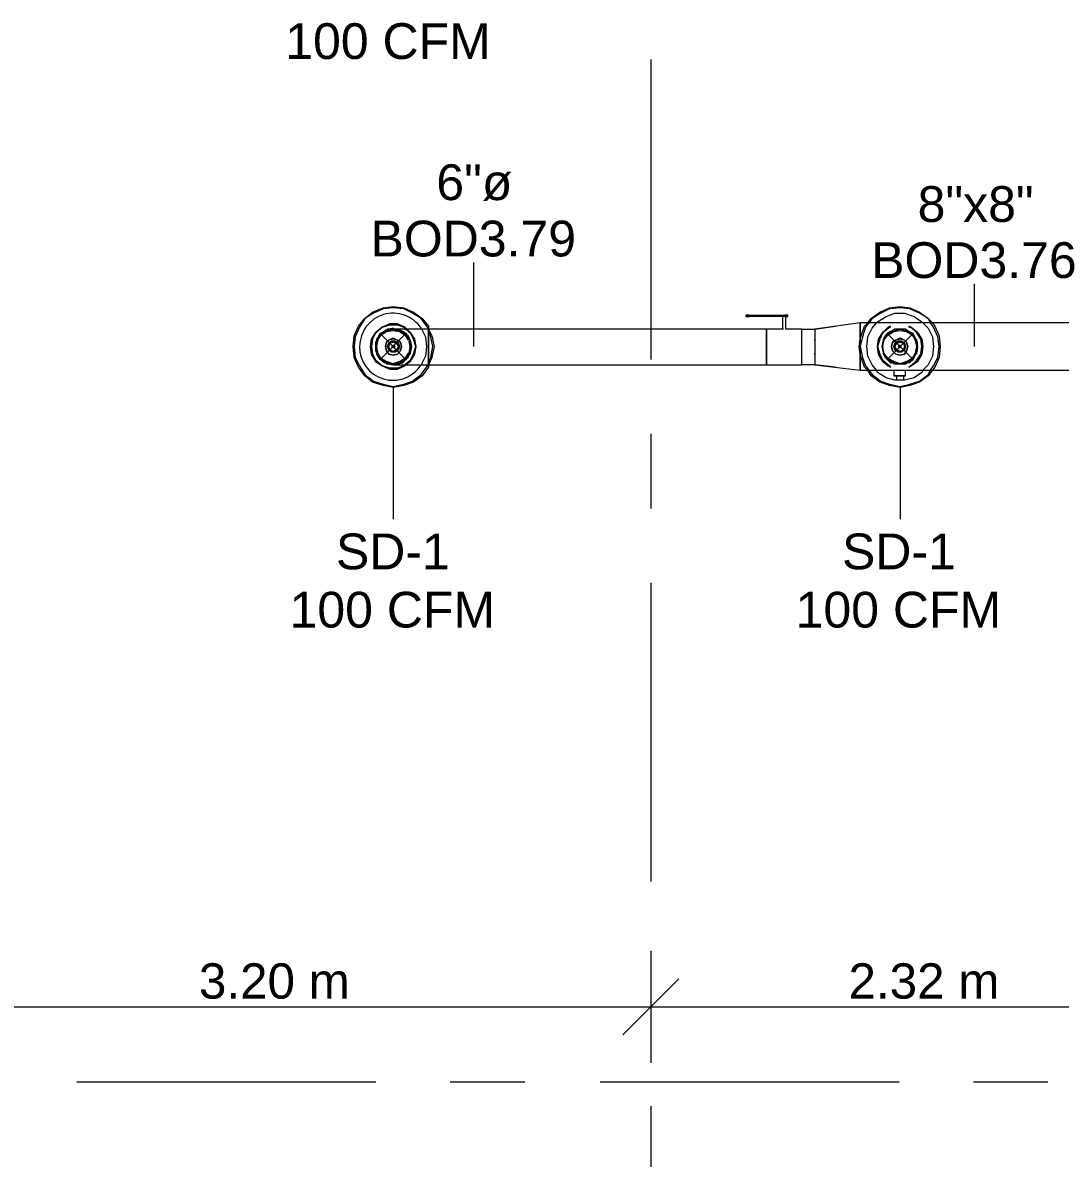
# Model space of a CAD drawing. Header units: metres. Extents: x -2 to 207, y -8 to 52.
# Drawn here: x 9.748 to 14.154, y 22.849 to 27.672 of the extents above; entities that cross this region are included whole.
import ezdxf

# ---------------------------------------------------------------- set-up
doc = ezdxf.new("R2010")
doc.units = ezdxf.units.M
doc.layers.add('HVAC - Ductos', color=5, linetype='Continuous', lineweight=0)
doc.layers.add('PDF_Text', color=7, linetype='Continuous', lineweight=0)
doc.layers.add('PDF_Geometry', color=7, linetype='Continuous', lineweight=0, true_color=0xaaaaaa)
doc.styles.add('PDF Helvetica', font='')
doc.styles.get('PDF Helvetica').set_extended_font_data('Helvetica')

msp = doc.modelspace()

# ---------------------------------------------------------------- linework, layer by layer
at = {"layer": 'HVAC - Ductos', "lineweight": 0}
for points in [[(11.6644, 26.2962), (11.6644, 26.6536)], [(13.7902, 26.2962), (13.7902, 26.5619)], [(12.8189, 26.429), (12.8189, 26.4245)], [(12.8327, 26.429), (12.8281, 26.429), (12.8235, 26.429), (12.8189, 26.429), (12.8235, 26.429), (12.8281, 26.429), (12.8327, 26.429), (12.9839, 26.429), (12.9885, 26.429), (12.9931, 26.429), (12.9976, 26.429), (12.9931, 26.429), (12.9885, 26.429), (12.9839, 26.429)], [(12.9976, 26.429), (12.9931, 26.429), (12.9976, 26.429)], [(12.9976, 26.4245), (12.9976, 26.429)], [(13.3367, 26.397), (13.3504, 26.4153), (13.3871, 26.4428), (13.4283, 26.4612), (13.4741, 26.4657), (13.5153, 26.4612), (13.5566, 26.4428), (13.5933, 26.4153), (13.6116, 26.397)], [(13.6024, 26.397), (13.5933, 26.4153), (13.5566, 26.4382), (13.5153, 26.4566), (13.4741, 26.4612), (13.4283, 26.4566), (13.3917, 26.4382), (13.355, 26.4153), (13.3413, 26.397)], [(13.3733, 26.397), (13.3779, 26.4016), (13.4146, 26.4245), (13.4512, 26.4382), (13.4925, 26.4382), (13.5337, 26.4245), (13.5658, 26.4016), (13.5704, 26.397)], [(12.9747, 26.4245), (12.9747, 26.3695), (12.906, 26.3695), (12.906, 26.3604), (12.906, 26.3512), (12.906, 26.3328), (12.906, 26.3145), (12.906, 26.2962), (12.906, 26.2779), (12.906, 26.2596), (12.906, 26.2412), (12.906, 26.2321), (12.906, 26.2229), (12.906, 26.2183), (13.0572, 26.2183), (13.0572, 26.2229), (13.0572, 26.2321), (13.0572, 26.2412), (13.0572, 26.2596), (13.0572, 26.2779), (13.0572, 26.2962), (13.0572, 26.3145), (13.0572, 26.3328), (13.0572, 26.3512), (13.0572, 26.3604), (13.0572, 26.3695), (13.1122, 26.3695), (13.1122, 26.3604), (13.1122, 26.3512), (13.1122, 26.3328), (13.1122, 26.3145), (13.1122, 26.2962), (13.1122, 26.2779), (13.1122, 26.2596), (13.1122, 26.2412), (13.1122, 26.2321), (13.1122, 26.2229), (13.1122, 26.2183), (13.0572, 26.2183), (13.0572, 26.2229), (13.0572, 26.2321), (13.0572, 26.2412), (13.0572, 26.2596), (13.0572, 26.2779), (13.0572, 26.2962), (13.0572, 26.3145), (13.0572, 26.3328), (13.0572, 26.3512), (13.0572, 26.3604), (13.0572, 26.3695), (12.9885, 26.3695), (12.9885, 26.4245), (12.9839, 26.4245), (12.9885, 26.4245), (12.9931, 26.4245), (12.9976, 26.4245), (12.9931, 26.4245), (12.9885, 26.4245), (12.9839, 26.4245), (12.8327, 26.4245), (12.8281, 26.4245), (12.8235, 26.4245), (12.8189, 26.4245), (12.8235, 26.4245), (12.8281, 26.4245), (12.8327, 26.4245)], [(12.9976, 26.4245), (12.9931, 26.4245), (12.9976, 26.4245)], [(13.1992, 26.2091), (13.1122, 26.2183), (13.3046, 26.1954), (13.3046, 26.397), (13.1122, 26.3695), (13.1992, 26.3832)], [(13.3367, 26.1954), (13.3229, 26.2091), (13.3092, 26.2504), (13.3046, 26.2642), (13.3, 26.2962), (13.3046, 26.3283), (13.3092, 26.342), (13.3229, 26.3832), (13.3367, 26.397)], [(13.3413, 26.397), (13.3275, 26.3787), (13.3138, 26.3374), (13.3046, 26.2962), (13.3138, 26.2504), (13.3275, 26.2137), (13.3413, 26.1954)], [(13.3733, 26.1954), (13.355, 26.2183), (13.3367, 26.255), (13.3321, 26.2962), (13.3367, 26.3374), (13.355, 26.3741), (13.3733, 26.397)], [(13.5704, 26.397), (13.5933, 26.3741), (13.6116, 26.3374), (13.6162, 26.2962), (13.6116, 26.255), (13.5933, 26.2183), (13.5704, 26.1954)], [(13.6024, 26.1954), (13.6162, 26.2137), (13.6345, 26.2504), (13.6391, 26.2962), (13.6345, 26.3374), (13.6162, 26.3787), (13.6024, 26.397)], [(13.6116, 26.397), (13.6208, 26.3832), (13.6391, 26.342), (13.6436, 26.2962), (13.6391, 26.2504), (13.6208, 26.2091), (13.6116, 26.1954)], [(11.2658, 26.3466), (11.252, 26.3283), (11.252, 26.3237), (11.2474, 26.2962), (11.252, 26.3145), (11.2566, 26.3328), (11.2703, 26.3466), (11.2841, 26.3604), (11.3024, 26.365), (11.3207, 26.3695), (11.3391, 26.365), (11.3574, 26.3604), (11.3757, 26.3466), (11.3849, 26.3328), (11.394, 26.3145), (11.394, 26.2962), (11.394, 26.2779), (11.3849, 26.2596), (11.3757, 26.2458), (11.3574, 26.2321), (11.3391, 26.2229), (11.3207, 26.2229), (11.3024, 26.2229), (11.2841, 26.2321), (11.2703, 26.2458), (11.2566, 26.2596), (11.252, 26.2779), (11.2474, 26.2962), (11.2474, 26.2779), (11.2566, 26.2596), (11.2658, 26.2412), (11.2841, 26.2321), (11.3024, 26.2229), (11.3207, 26.2183), (11.2933, 26.2275), (11.2658, 26.2412), (11.252, 26.2688), (11.2474, 26.2962), (11.252, 26.2688)], [(11.2887, 26.2275), (11.2933, 26.2275), (11.2978, 26.2229), (11.2933, 26.2275), (11.2887, 26.2275), (11.2841, 26.2275), (11.2658, 26.2412), (11.2566, 26.2596), (11.252, 26.2642), (11.252, 26.2688), (11.2474, 26.2779), (11.2474, 26.2962), (11.2474, 26.3145), (11.252, 26.3237), (11.252, 26.3283), (11.2566, 26.3328), (11.2658, 26.3512), (11.2841, 26.3604), (11.2887, 26.365), (11.2933, 26.365), (11.2978, 26.365), (11.2933, 26.365), (11.2887, 26.365)], [(11.2658, 26.2412), (11.252, 26.2642), (11.252, 26.2688), (11.2474, 26.2962), (11.252, 26.3191), (11.2474, 26.2962), (11.2474, 26.3145), (11.2566, 26.3328), (11.2658, 26.3512), (11.252, 26.3237)], [(11.3849, 26.2688), (11.3712, 26.2458), (11.3482, 26.2321), (11.3207, 26.2229), (11.2933, 26.2321), (11.2703, 26.2458), (11.2566, 26.2688), (11.252, 26.2962), (11.2566, 26.3237), (11.2703, 26.3466), (11.2933, 26.3604), (11.3207, 26.365), (11.3482, 26.3604), (11.3712, 26.3466), (11.3849, 26.3237)], [(11.2566, 26.3283), (11.2703, 26.3466), (11.2887, 26.3604)], [(11.394, 26.3237), (11.3757, 26.3512), (11.3528, 26.365), (11.3207, 26.3695), (11.3024, 26.3695), (11.2841, 26.3604), (11.2658, 26.3512), (11.2933, 26.365), (11.2887, 26.365), (11.2703, 26.3512)], [(11.3253, 26.2183), (11.3299, 26.2183), (11.3482, 26.2183), (11.3757, 26.2183), (11.4124, 26.2183), (11.4536, 26.2183), (11.472, 26.2183), (11.472, 26.2229), (11.472, 26.2321), (11.472, 26.2412), (11.472, 26.2596), (11.472, 26.2779), (11.472, 26.2962), (11.472, 26.3145), (11.472, 26.3328), (11.472, 26.3512), (11.472, 26.3604), (11.472, 26.3695), (11.4307, 26.3695), (11.3895, 26.3695), (11.3574, 26.3695), (11.3345, 26.3695), (11.3253, 26.3695), (11.3207, 26.3741), (11.3024, 26.3695), (11.2933, 26.365)], [(11.3895, 26.3283), (11.394, 26.3237), (11.3757, 26.3512), (11.362, 26.3604), (11.3436, 26.3695), (11.3253, 26.3695), (11.3207, 26.3695), (11.2933, 26.365)], [(11.3528, 26.365), (11.3207, 26.3695), (11.2978, 26.365), (11.3207, 26.3695), (11.3482, 26.365), (11.3528, 26.365), (11.3757, 26.3512), (11.3895, 26.3328), (11.394, 26.3145), (11.3986, 26.2962), (11.394, 26.2688)], [(11.3528, 26.3604), (11.3757, 26.3466), (11.3849, 26.3283)], [(11.4398, 26.3741), (11.4582, 26.3374), (11.4628, 26.2962), (11.4582, 26.255), (11.4398, 26.2183)], [(12.9793, 26.3695), (12.9747, 26.3695)], [(13.5107, 26.3604), (13.4925, 26.365), (13.4741, 26.3695), (13.4558, 26.365), (13.4375, 26.3604), (13.4329, 26.3604), (13.4191, 26.3512), (13.4054, 26.3328), (13.4008, 26.3145), (13.3963, 26.2962), (13.4008, 26.2779), (13.4054, 26.2596), (13.4191, 26.2412), (13.4329, 26.2275), (13.4375, 26.2275)], [(13.4008, 26.3237), (13.4054, 26.3283), (13.4191, 26.3466), (13.4421, 26.3604)], [(13.4467, 26.2229), (13.4421, 26.2275), (13.4191, 26.2458), (13.41, 26.2596), (13.4008, 26.2779), (13.4008, 26.2962), (13.4008, 26.3145), (13.41, 26.3328), (13.4191, 26.3466), (13.4375, 26.3604)], [(13.4421, 26.365), (13.4467, 26.365), (13.4741, 26.3695), (13.4971, 26.365), (13.5016, 26.365), (13.5062, 26.365)], [(13.5062, 26.3604), (13.5245, 26.3466), (13.5383, 26.3283)], [(13.5107, 26.2275), (13.5291, 26.2412), (13.5383, 26.2596), (13.5474, 26.2779), (13.5474, 26.2962), (13.5474, 26.3145), (13.5383, 26.3328), (13.5291, 26.3512), (13.5107, 26.3604), (13.5245, 26.3466), (13.5383, 26.3328), (13.5429, 26.3145), (13.5474, 26.2962), (13.5429, 26.2779), (13.5383, 26.2596), (13.5245, 26.2458)], [(11.252, 26.3237), (11.252, 26.3283)], [(11.2978, 26.2229), (11.3207, 26.2183), (11.3528, 26.2275), (11.3207, 26.2183), (11.3299, 26.2183), (11.3436, 26.2229), (11.362, 26.2275), (11.3757, 26.2412), (11.3895, 26.2596), (11.394, 26.2779), (11.3986, 26.2962), (11.394, 26.2688), (11.3895, 26.2642)], [(11.3895, 26.3237), (11.394, 26.2962), (11.3895, 26.2688), (11.394, 26.2962), (11.3895, 26.3191)], [(13.1122, 26.3237), (13.1122, 26.3283)], [(13.4054, 26.2688), (13.4008, 26.2962), (13.4054, 26.3191)], [(13.5429, 26.3283), (13.5429, 26.3237)], [(13.5429, 26.3191), (13.5474, 26.2962), (13.5429, 26.2688), (13.5429, 26.2642)], [(11.252, 26.2642), (11.252, 26.2688)], [(11.2933, 26.2229), (11.2887, 26.2275), (11.2703, 26.2458), (11.2566, 26.2642)], [(11.2887, 26.2275), (11.2703, 26.2412)], [(11.3849, 26.2642), (11.3757, 26.2458), (11.3528, 26.2275), (11.3482, 26.2229)], [(13.1122, 26.2642), (13.1122, 26.2688)], [(13.5383, 26.2642), (13.5245, 26.2458), (13.5107, 26.2321), (13.4925, 26.2229), (13.4741, 26.2229), (13.4558, 26.2229), (13.4375, 26.2321), (13.4191, 26.2458), (13.4054, 26.2642), (13.4008, 26.2688)], [(13.5245, 26.2412), (13.5062, 26.2275), (13.5016, 26.2275), (13.4971, 26.2229)], [(11.2933, 26.2229), (11.3024, 26.2229), (11.3207, 26.2183), (11.3299, 26.2183)], [(11.3482, 26.2275), (11.3207, 26.2229), (11.2978, 26.2275)], [(13.6116, 26.1954), (13.5933, 26.1725), (13.5566, 26.145), (13.5153, 26.1313), (13.4741, 26.1221), (13.4283, 26.1313), (13.3871, 26.145), (13.3504, 26.1725), (13.3367, 26.1954)], [(13.3413, 26.1954), (13.355, 26.1771), (13.3917, 26.1496), (13.4283, 26.1359), (13.4741, 26.1267), (13.5153, 26.1359), (13.5566, 26.1496), (13.5933, 26.1771), (13.6024, 26.1954)], [(13.5704, 26.1954), (13.5658, 26.1863), (13.5337, 26.1633), (13.4925, 26.1541), (13.4512, 26.1541), (13.4146, 26.1633), (13.3779, 26.1863), (13.3733, 26.1954)], [(13.4971, 26.2275), (13.4741, 26.2229), (13.4467, 26.2275)], [(13.4467, 26.1954), (13.4467, 26.1725)], [(13.4971, 26.1725), (13.4971, 26.1954)], [(13.4925, 26.1725), (13.4971, 26.1725), (13.4925, 26.1725), (13.4879, 26.1725), (13.4787, 26.1725), (13.4741, 26.1725), (13.465, 26.1725), (13.4604, 26.1725), (13.4558, 26.1725), (13.4512, 26.1725), (13.4467, 26.1725), (13.4512, 26.1725), (13.4558, 26.1725)], [(11.3207, 26.1221), (11.3207, 25.5631)], [(13.4741, 26.1221), (13.4741, 25.5631)], [(12.4157, 23.7304), (12.4157, 23.4922), (12.4157, 23.2539)], [(12.5349, 23.6114), (12.4157, 23.4922), (12.2967, 23.3731)], [(7.582, 23.4922), (9.2132, 23.4922), (12.4157, 23.4922), (14.7295, 23.4922), (21.6112, 23.4922), (27.4071, 23.4922)]]:
    msp.add_lwpolyline(points, dxfattribs=at)
for points in [[(11.1512, 26.2962), (11.1558, 26.342), (11.1741, 26.3832), (11.2016, 26.4153), (11.2337, 26.4428), (11.2795, 26.4612), (11.3207, 26.4657), (11.3666, 26.4612), (11.4078, 26.4428), (11.4444, 26.4153), (11.472, 26.3832), (11.472, 26.3695), (11.4674, 26.3787), (11.4398, 26.4153), (11.4032, 26.4382), (11.3666, 26.4566), (11.3207, 26.4612), (11.2795, 26.4566), (11.2383, 26.4382), (11.2016, 26.4153), (11.1787, 26.3787), (11.1604, 26.3374), (11.1558, 26.2962), (11.1604, 26.2504), (11.1787, 26.2137), (11.2016, 26.1771), (11.2383, 26.1496), (11.2795, 26.1359), (11.3207, 26.1267), (11.3666, 26.1359), (11.4032, 26.1496), (11.4398, 26.1771), (11.4674, 26.2137), (11.472, 26.2183), (11.472, 26.2091), (11.4444, 26.1725), (11.4078, 26.145), (11.3666, 26.1313), (11.3207, 26.1221), (11.2795, 26.1313), (11.2337, 26.145), (11.2016, 26.1725), (11.1741, 26.2091), (11.1558, 26.2504)], [(11.3757, 26.3741), (11.3712, 26.3787), (11.3391, 26.3924), (11.3069, 26.3924), (11.2749, 26.3787), (11.2474, 26.3558), (11.2291, 26.3283), (11.2245, 26.2962), (11.2291, 26.2642), (11.2474, 26.2321), (11.2749, 26.2137), (11.3069, 26.2), (11.3391, 26.2), (11.3712, 26.2137), (11.3757, 26.2183), (11.3712, 26.2137), (11.3391, 26.2), (11.3069, 26.2), (11.2749, 26.2137), (11.2474, 26.2321), (11.2291, 26.2642), (11.2245, 26.2962), (11.2291, 26.3283), (11.2474, 26.3558), (11.2749, 26.3787), (11.3069, 26.3924), (11.3391, 26.3924), (11.3712, 26.3787)], [(11.3712, 26.2183), (11.3666, 26.2137), (11.3391, 26.2045), (11.3069, 26.2045), (11.2749, 26.2137), (11.2474, 26.2366), (11.2337, 26.2642), (11.2291, 26.2962), (11.2337, 26.3283), (11.2474, 26.3558), (11.2749, 26.3787), (11.3069, 26.3878), (11.3391, 26.3878), (11.3666, 26.3787), (11.3757, 26.3695), (11.3666, 26.3787), (11.3391, 26.3878), (11.3069, 26.3878), (11.2749, 26.3787), (11.2474, 26.3558), (11.2337, 26.3283), (11.2291, 26.2962), (11.2337, 26.2642), (11.2474, 26.2366), (11.2749, 26.2137), (11.3069, 26.2045), (11.3391, 26.2045), (11.3666, 26.2137)], [(14.4271, 26.1954), (14.4271, 26.397), (14.4271, 26.1954), (14.5783, 26.0396), (14.5783, 26.397), (14.4271, 26.397), (13.3046, 26.397), (13.3046, 26.1954)], [(13.4329, 26.3832), (13.4237, 26.3787), (13.4008, 26.3558), (13.3825, 26.3283), (13.3779, 26.2962), (13.3825, 26.2642), (13.4008, 26.2321), (13.4237, 26.2137), (13.4329, 26.2091), (13.4283, 26.2137), (13.4008, 26.2366), (13.3871, 26.2642), (13.3779, 26.2962), (13.3871, 26.3283), (13.4008, 26.3558), (13.4283, 26.3787), (13.4329, 26.3787), (13.4283, 26.3787), (13.4008, 26.3558), (13.3871, 26.3283), (13.3779, 26.2962), (13.3871, 26.2642), (13.4008, 26.2366), (13.4283, 26.2137), (13.4329, 26.2091), (13.4237, 26.2137), (13.4008, 26.2321), (13.3825, 26.2642), (13.3779, 26.2962), (13.3825, 26.3283), (13.4008, 26.3558), (13.4237, 26.3787)], [(13.5704, 26.2962), (13.5658, 26.2642), (13.5474, 26.2321), (13.5199, 26.2137), (13.5107, 26.2091), (13.5199, 26.2137), (13.5429, 26.2366), (13.5612, 26.2642), (13.5658, 26.2962), (13.5612, 26.3283), (13.5429, 26.3558), (13.5199, 26.3787), (13.5107, 26.3787), (13.5199, 26.3787), (13.5429, 26.3558), (13.5612, 26.3283), (13.5658, 26.2962), (13.5612, 26.2642), (13.5429, 26.2366), (13.5199, 26.2137), (13.5107, 26.2091), (13.5199, 26.2137), (13.5474, 26.2321), (13.5658, 26.2642), (13.5704, 26.2962), (13.5658, 26.3283), (13.5474, 26.3558), (13.5199, 26.3787), (13.5107, 26.3832), (13.5199, 26.3787), (13.5474, 26.3558), (13.5658, 26.3283)], [(11.2933, 26.3145), (11.2887, 26.2962), (11.2933, 26.3145), (11.3024, 26.3237), (11.3207, 26.3328), (11.3391, 26.3237), (11.3528, 26.3145), (11.3574, 26.2962), (11.3528, 26.3145), (11.3391, 26.3237), (11.3207, 26.3283), (11.3024, 26.3237)], [(11.394, 26.3558), (11.4124, 26.3283), (11.417, 26.2962), (11.4124, 26.2642), (11.394, 26.2321), (11.3757, 26.2183), (11.394, 26.2321), (11.4124, 26.2642), (11.417, 26.2962), (11.4124, 26.3283), (11.394, 26.3558), (11.3757, 26.3741)], [(11.417, 26.2962), (11.4078, 26.3283), (11.394, 26.3558), (11.3757, 26.3695), (11.394, 26.3558), (11.4078, 26.3283), (11.417, 26.2962), (11.4078, 26.2642)], [(11.472, 26.2183), (11.4811, 26.2504), (11.4902, 26.2962), (11.4811, 26.3374), (11.472, 26.3695), (11.4856, 26.342), (11.4948, 26.2962), (11.4856, 26.2504)], [(11.472, 26.3695), (11.472, 26.3604), (11.472, 26.3512), (11.472, 26.3328), (11.472, 26.3145), (11.472, 26.2962), (11.472, 26.2779), (11.472, 26.2596), (11.472, 26.2412), (11.472, 26.2321), (11.472, 26.2229), (11.472, 26.2183), (12.906, 26.2183), (12.906, 26.2229), (12.906, 26.2321), (12.906, 26.2412), (12.906, 26.2596), (12.906, 26.2779), (12.906, 26.2962), (12.906, 26.3145), (12.906, 26.3328), (12.906, 26.3512), (12.906, 26.3604), (12.906, 26.3695)], [(13.4054, 26.3237), (13.4237, 26.3466), (13.4467, 26.3604), (13.4741, 26.365), (13.5016, 26.3604), (13.5245, 26.3466), (13.5383, 26.3237), (13.5429, 26.2962), (13.5383, 26.2688), (13.5245, 26.2458), (13.5016, 26.2321), (13.4741, 26.2229), (13.4467, 26.2321), (13.4237, 26.2458), (13.4054, 26.2688), (13.4008, 26.2962)], [(13.4421, 26.3145), (13.4375, 26.2962), (13.4421, 26.3145), (13.4558, 26.3237), (13.4741, 26.3328), (13.4925, 26.3237), (13.5016, 26.3145), (13.5062, 26.2962), (13.5016, 26.3145), (13.4925, 26.3237), (13.4741, 26.3283), (13.4558, 26.3237)], [(11.3528, 26.2779), (11.3574, 26.2962), (11.3528, 26.2779), (11.3391, 26.2642), (11.3207, 26.2596), (11.3024, 26.2642), (11.2933, 26.2779), (11.2887, 26.2962), (11.2933, 26.2779), (11.3024, 26.2642), (11.3207, 26.2596), (11.3391, 26.2642)], [(11.3024, 26.3099), (11.2978, 26.2962), (11.3024, 26.3099), (11.3115, 26.3191), (11.3299, 26.3191), (11.3436, 26.3099), (11.3482, 26.2962), (11.3436, 26.3099), (11.3299, 26.3191), (11.3161, 26.3191)], [(11.3436, 26.2825), (11.3482, 26.2962), (11.3436, 26.2825), (11.3299, 26.2733), (11.3115, 26.2733), (11.3024, 26.2825), (11.2978, 26.2962), (11.3024, 26.2825), (11.3161, 26.2733), (11.3299, 26.2733)], [(11.3069, 26.3099), (11.3207, 26.3145), (11.3345, 26.3099), (11.3436, 26.2962), (11.3345, 26.2825), (11.3207, 26.2733), (11.3069, 26.2825), (11.3024, 26.2962)], [(11.3207, 26.3008), (11.3161, 26.2962), (11.3207, 26.3008), (11.3253, 26.3008), (11.3299, 26.2962), (11.3253, 26.2916), (11.3207, 26.2916), (11.3161, 26.2962), (11.3207, 26.2916), (11.3253, 26.2916), (11.3253, 26.2962), (11.3253, 26.3008)], [(11.3986, 26.2962), (11.394, 26.3237)], [(13.5016, 26.2779), (13.5062, 26.2962), (13.5016, 26.2779), (13.4925, 26.2642), (13.4741, 26.2596), (13.4558, 26.2642), (13.4421, 26.2779), (13.4375, 26.2962), (13.4421, 26.2779), (13.4558, 26.2642), (13.4741, 26.2596), (13.4925, 26.2642)], [(13.4512, 26.3099), (13.4467, 26.2962), (13.4512, 26.3099), (13.465, 26.3191), (13.4833, 26.3191), (13.4925, 26.3099), (13.4971, 26.2962), (13.4925, 26.3099), (13.4787, 26.3191), (13.465, 26.3191)], [(13.4925, 26.2825), (13.4971, 26.2962), (13.4925, 26.2825), (13.4833, 26.2733), (13.465, 26.2733), (13.4512, 26.2825), (13.4467, 26.2962), (13.4512, 26.2825), (13.465, 26.2733), (13.4787, 26.2733)], [(13.4604, 26.3099), (13.4741, 26.3145), (13.4879, 26.3099), (13.4925, 26.2962), (13.4879, 26.2825), (13.4741, 26.2733), (13.4604, 26.2825), (13.4512, 26.2962)], [(13.4695, 26.2916), (13.4741, 26.2916), (13.4787, 26.2962), (13.4741, 26.2916), (13.4695, 26.2916), (13.465, 26.2962), (13.4695, 26.3008), (13.4741, 26.3008), (13.4787, 26.2962), (13.4741, 26.3008), (13.4695, 26.3008), (13.4695, 26.2962)], [(11.3757, 26.2412), (11.3528, 26.2275), (11.3757, 26.2412), (11.394, 26.2688)], [(11.394, 26.2366), (11.4078, 26.2642), (11.394, 26.2366), (11.3712, 26.2183)], [(13.4604, 26.1541), (13.4604, 26.1725), (13.4879, 26.1725), (13.4879, 26.1541)]]:
    msp.add_lwpolyline(points, close=True, dxfattribs=at)
msp.add_lwpolyline([(11.4398, 26.3741, 0.740129), (11.1787, 26.2962, 0.753206), (11.4398, 26.2183)], format="xyb", dxfattribs=at)
at = {"layer": 'PDF_Geometry', "lineweight": 0}
for points in [[(12.4157, 27.515), (12.4157, 26.2412)], [(12.4157, 25.9251), (12.4157, 25.6089)], [(12.4157, 25.2928), (12.4157, 24.0237)], [(12.4157, 23.703), (12.4157, 23.3868)], [(11.2474, 23.1715), (9.9783, 23.1715)], [(11.8797, 23.1715), (11.5636, 23.1715)], [(13.4695, 23.1715), (12.2004, 23.1715)], [(14.1018, 23.1715), (13.7857, 23.1715)], [(12.4157, 23.0707), (12.4157, 21.8016)]]:
    msp.add_lwpolyline(points, dxfattribs=at)
at = {"layer": 'PDF_Geometry', "color": 8, "lineweight": 0, "true_color": 0x808080}
for points in [[(11.3849, 26.342), (11.3436, 26.3695), (11.2978, 26.3695), (11.2612, 26.342), (11.2474, 26.2962), (11.2612, 26.2504), (11.2978, 26.2229), (11.3436, 26.2229), (11.3849, 26.2504), (11.3986, 26.2962)], [(13.5337, 26.342), (13.4971, 26.3695), (13.4512, 26.3695), (13.41, 26.342), (13.3963, 26.2962), (13.41, 26.2504), (13.4512, 26.2229), (13.4971, 26.2229), (13.5337, 26.2504), (13.5474, 26.2962)]]:
    msp.add_lwpolyline(points, close=True, dxfattribs=at)
for points in [[(11.2658, 26.3512), (11.3757, 26.2412)], [(11.3757, 26.3512), (11.2658, 26.2412)], [(13.4191, 26.3512), (13.5291, 26.2412)], [(13.5291, 26.3512), (13.4191, 26.2412)]]:
    msp.add_lwpolyline(points, dxfattribs=at)

# ---------------------------------------------------------------- texts
at = {"layer": 'PDF_Text', "lineweight": 0, "attachment_point": 4, "style": 'PDF Helvetica'}
for s, insert, char_height in [('100 CFM', (10.8631, 27.5923), 0.1519), ('6"ø', (11.5046, 26.9921), 0.1519), ('8"x8"', (13.5481, 26.9004), 0.1519), ('BOD3.79', (11.2251, 26.7538), 0.1519), ('BOD3.76', (13.351, 26.6622), 0.1519), ('SD-1', (11.0784, 25.4251), 0.1519), ('SD-1', (13.2273, 25.4251), 0.1519), ('100 CFM', (10.8814, 25.1776), 0.1519), ('100 CFM', (13.0303, 25.1776), 0.1519), ('3.20 m', (10.4965, 23.6008), 0.15002), ('2.32 m', (13.2548, 23.6008), 0.15002)]:
    msp.add_mtext(s, dxfattribs=dict(at, insert=insert, char_height=char_height))

doc.saveas('drawing.dxf')
